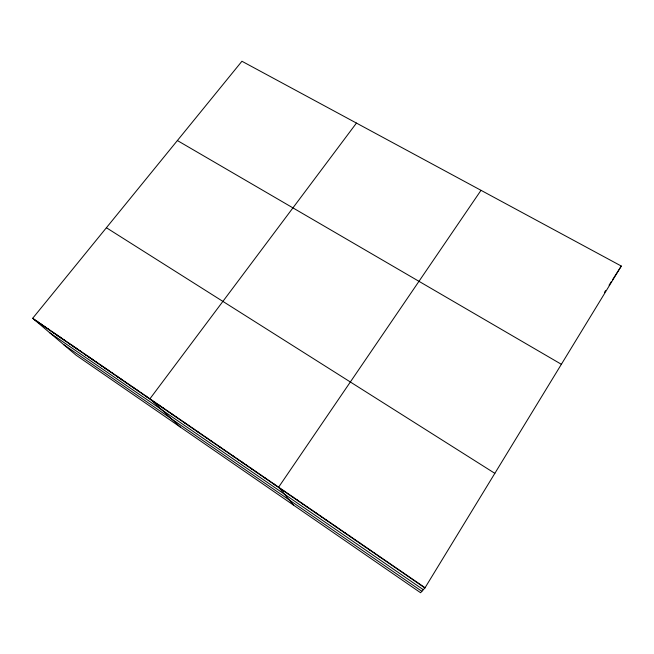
<?xml version="1.0" encoding="UTF-8"?>
<svg xmlns="http://www.w3.org/2000/svg" width="654" height="654" viewBox="0 0 654 654"><rect width="100%" height="100%" fill="white"/><g stroke="black" fill="none" stroke-linecap="round" stroke-linejoin="round"><path stroke-width="0.98" d="M425.067 587.725L621.3 266.055L241.931 61.255L32.7 318.269L76.044 355.163L420.596 592.745L425.067 587.725L32.7 318.269M604.443 292.436L605.579 290.654M609.07 285.201L610.256 283.337M610.64 282.732L611.416 281.522M612.594 279.675L613.387 278.432M613.787 277.811L621.3 266.055M481.009 190.322L278.637 487.165L293.507 505.109M356.455 123.075L149.946 398.785L180.349 427.087M177.381 140.545L561.369 364.294M106.398 227.739L494.841 473.349M34.785 320.035L424.855 587.971M49.541 332.6L423.31 589.695M63.52 344.503L421.871 591.314M36.567 320.926L38.627 322.684M44.341 326.264L46.369 327.997M40.45 323.591L42.494 325.332M48.249 328.946L50.252 330.662M56.097 334.333L58.059 336.025M52.165 331.635L54.151 333.344M60.037 337.039L61.975 338.723M67.951 342.475L69.855 344.135M63.986 339.753L65.915 341.421M71.932 345.206L73.812 346.849M75.921 347.953L77.785 349.579M79.927 350.699L81.766 352.31M83.941 353.454L85.764 355.057M92.01 358.997L93.792 360.567M87.971 356.226L89.77 357.812M96.064 361.785L97.822 363.338M100.127 364.572L101.869 366.117M104.207 367.376L105.923 368.905M108.302 370.189L109.995 371.701M112.406 373.001L114.074 374.505M116.526 375.829L118.17 377.317M120.655 378.666L122.282 380.137M124.8 381.519L126.402 382.974M128.952 384.372L130.538 385.811M133.13 387.233L134.683 388.664M137.307 390.111L138.844 391.517M141.509 392.989L143.022 394.387M145.719 395.883L147.207 397.264M154.18 401.695L155.627 403.044M158.431 404.613L159.854 405.946M162.699 407.54L164.097 408.864M166.974 410.483L168.348 411.783M171.266 413.426L172.623 414.718M175.574 416.385L176.899 417.661M179.899 419.353L181.199 420.612M184.232 422.329L185.507 423.571M188.581 425.321L189.832 426.539M192.946 428.313L194.173 429.523M197.32 431.321L198.522 432.507M201.718 434.338L202.887 435.507M206.116 437.363L207.269 438.515M210.539 440.395L211.667 441.54M214.978 443.445L216.073 444.565M219.425 446.502L220.496 447.606M223.889 449.568L224.935 450.655M228.369 452.642L229.391 453.712M232.865 455.732L233.862 456.778M237.369 458.822L238.342 459.86M241.898 461.928L242.838 462.95M246.435 465.051L247.351 466.049M250.989 468.174L251.88 469.155M255.559 471.313L256.417 472.278M260.145 474.461L260.979 475.409M264.747 477.624L265.549 478.548M269.358 480.788L270.135 481.704M273.993 483.968L274.737 484.859M283.28 490.353L283.975 491.203M287.94 493.549L288.602 494.383M292.616 496.762L293.254 497.58M297.308 499.983L297.913 500.776M302.009 503.212L302.589 503.989M306.734 506.458L307.282 507.218M311.468 509.711L311.991 510.447M316.225 512.973L316.716 513.692M321 516.251L321.457 516.946M325.782 519.538L326.215 520.216M330.589 522.84L330.989 523.494M335.404 526.151L335.772 526.789M340.243 529.47L340.579 530.083M345.091 532.806L345.402 533.394M349.964 536.149L350.242 536.721M354.852 539.501L355.097 540.057M359.757 542.869L359.97 543.4M364.67 546.245L364.858 546.76M369.608 549.638L369.763 550.128M374.562 553.039L374.685 553.513M379.541 556.456L379.622 556.906M384.527 559.881L384.577 560.306"/></g></svg>
